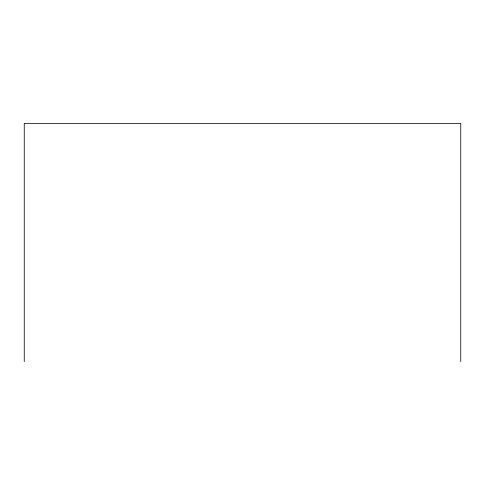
<?xml version="1.0" encoding="UTF-8"?>
<svg xmlns="http://www.w3.org/2000/svg" width="485" height="485" viewBox="0 0 485 485"><rect width="100%" height="100%" fill="white"/><g stroke="black" fill="none" stroke-linecap="round" stroke-linejoin="round"><path stroke-width="0.73" d="M460.75 361.61L460.75 123.39L24.25 123.39L24.25 361.61"/></g></svg>
